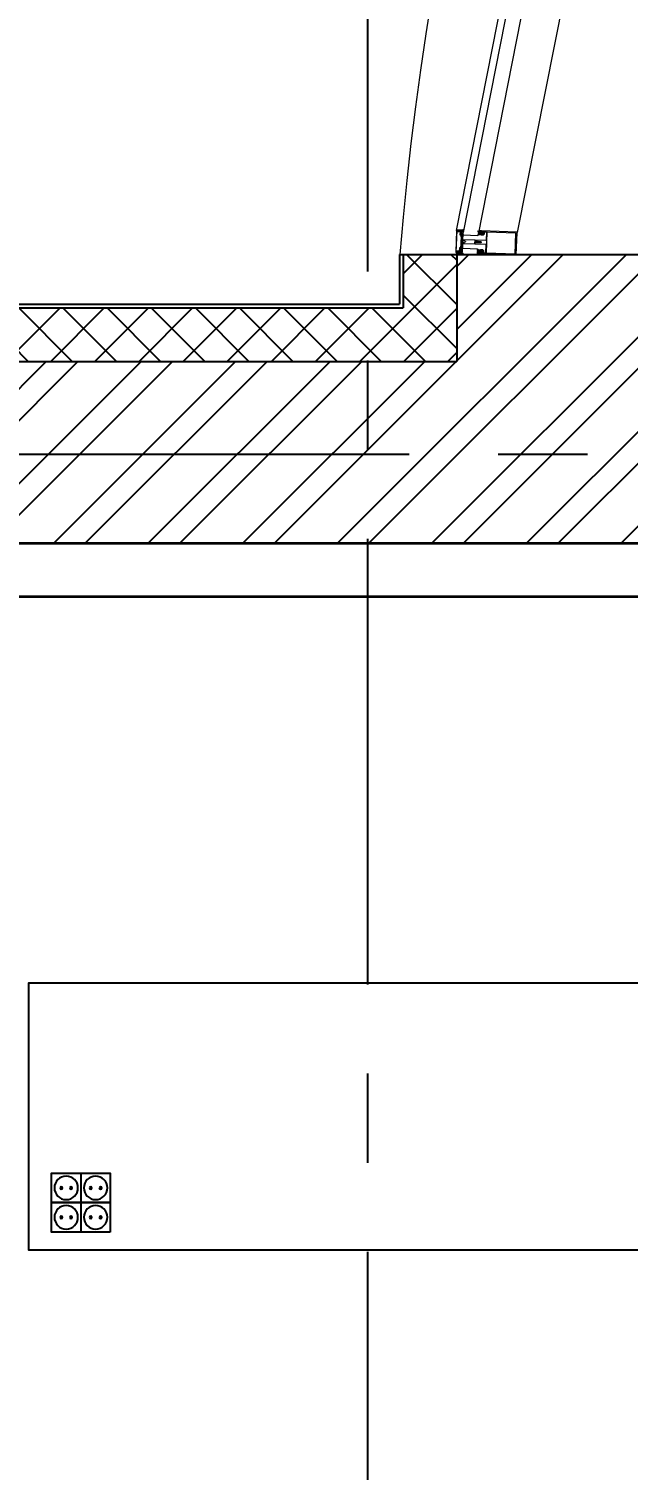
# Model space of a CAD drawing. Header units: millimetres. Extents: x -9318 to 9016603, y 0 to 838141.
# Drawn here: x 59452 to 61133, y 332158 to 336201 of the extents above; entities that cross this region are included whole.
import ezdxf
from ezdxf import colors
from ezdxf.entities.mleader import LeaderData, LeaderLine
from ezdxf.math import Vec2, Vec3

# ---------------------------------------------------------------- set-up
doc = ezdxf.new("R2010")
doc.units = ezdxf.units.MM
doc.set_wipeout_variables(frame=1)
doc.linetypes.add('CENTER', pattern=[2, 1.25, -0.25, 0.25, -0.25])
doc.layers.add('АР_Навесной фасад', color=5, linetype='Continuous', lineweight=5)
doc.layers.add('АР_Перегородки витражные', color=152, linetype='Continuous', lineweight=13)
doc.styles.add('ISOCPEUR', font='isocpeur.ttf', dxfattribs={"width": 0.7})
pattern_1 = [(335.76716334, (-69115.3163, 318510.941), (0.651582564, 1.447617495), []), (65.76716334, (-69115.3163, 318510.941), (-1.447617495, 0.651582564), [])]

# ---------------------------------------------------------------- blocks, each defined once
blk = doc.blocks.new('_DotSmall')
at = {"color": 8, "linetype": 'ByBlock', "const_width": 0.5}
blk.add_lwpolyline([(-0.0625, 0, 1), (0.0625, 0, 1)], format="xyb", close=True, dxfattribs=at)
blk = doc.blocks.new('стойка витр.')
h = blk.add_hatch()
h.set_pattern_fill('ANSI37', color=8, scale=0.5, angle=-69.2328)
h.set_pattern_definition(pattern_1)
edge = h.paths.add_edge_path()
edge.add_line((-22.7, 14.1), (-23, 15))
edge.add_arc((-23.4, 14.9), 0.427, 20.7605, 72.3)
edge.add_arc((-23.2, 15.7), 0.427, 110.764, 252.288, ccw=False)
edge.add_line((-23.3, 16.1), (-22.3, 16.5))
edge.add_arc((-22.2, 16.3), 0.183, 20.749, 110.7854, ccw=False)
edge.add_line((-22.1, 16.4), (-22, 16.3))
edge.add_arc((-21.9, 16.3), 0.183, 200.7666, 335.778)
edge.add_line((-21.7, 16.3), (-21.1, 17.8))
edge.add_arc((-21.7, 18), 0.637, 344.3928, 381.7249)
edge.add_line((-21.1, 18.2), (-22.6, 22.1))
edge.add_arc((-23.2, 21.9), 0.637, 19.8094, 57.1415)
edge.add_line((-22.8, 22.4), (-24.3, 23.1))
edge.add_arc((-24.4, 23), 0.183, 65.7564, 200.7677)
edge.add_line((-24.5, 22.9), (-24.5, 22.8))
edge.add_arc((-24.7, 22.7), 0.183, -69.251, 20.7854, ccw=False)
edge.add_line((-24.6, 22.6), (-25.6, 22.2))
edge.add_arc((-25.8, 22.6), 0.427, 149.2464, 290.7703, ccw=False)
edge.add_arc((-26.5, 23), 0.427, 329.2344, 380.7738)
edge.add_line((-26.1, 23.2), (-26.5, 24.2))
edge.add_arc((-26.7, 24.1), 0.183, 20.749, 110.7854)
edge.add_line((-26.7, 24.3), (-33.5, 21.7))
edge.add_arc((-33.4, 21.4), 0.306, 107.612, 200.6883)
edge.add_line((-33.7, 21.3), (-33.4, 20.7))
edge.add_arc((-33.1, 20.8), 0.304, 200.7453, 225.8124)
edge.add_line((-33.3, 20.5), (-31.8, 18.9))
edge.add_arc((-32, 18.7), 0.305, -108.8628, 45.7814, ccw=False)
edge.add_arc((-28.7, 27.8), 9.95, 231.9543, 250.0412, ccw=False)
edge.add_arc((-35.1, 19.6), 0.4, 42.3093, 119.225)
edge.add_arc((-34.9, 19.6), 0.602, 134.395, 228.6478)
edge.add_arc((-28.5, 27.8), 11, 232.0873, 240.8889)
edge.add_arc((-36.9, 12.9), 6.09, 40.7589, 60.6144, ccw=False)
edge.add_arc((-32.5, 16.6), 0.305, -34.8959, 41.6027, ccw=False)
edge.add_line((-32.3, 16.5), (-32.8, 15.8))
edge.add_arc((-32.5, 15.6), 0.305, 145.1101, 256.4243)
edge.add_line((-32.6, 15.3), (-31.7, 15.1))
edge.add_arc((-31.8, 14.8), 0.305, -34.8899, 76.4243, ccw=False)
edge.add_line((-31.5, 14.6), (-32.1, 13.9))
edge.add_arc((-31.8, 13.7), 0.305, 145.1101, 256.4243)
edge.add_line((-31.9, 13.4), (-31, 13.2))
edge.add_arc((-31.1, 12.9), 0.305, -24.2247, 76.4204, ccw=False)
edge.add_line((-30.8, 12.8), (-31.6, 11.1))
edge.add_arc((-31.3, 11), 0.305, 155.7711, 290.7403)
edge.add_line((-31.2, 10.7), (-22.8, 13.9))
edge.add_arc((-22.9, 14.1), 0.183, 290.749, 380.749)
edge = h.paths.add_edge_path(flags=16)
edge.add_line((-23.1, 21), (-22.2, 18.6))
edge.add_arc((-22.7, 18.4), 0.541, -69.2328, 20.7672, ccw=False)
edge.add_line((-22.5, 17.9), (-23.4, 17.6))
edge.add_arc((-23.6, 18.1), 0.541, 200.7672, 290.7672, ccw=False)
edge.add_line((-24.1, 17.9), (-25, 20.3))
edge.add_arc((-24.5, 20.5), 0.541, 110.7672, 200.7672, ccw=False)
edge.add_line((-24.7, 21), (-23.8, 21.4))
edge.add_arc((-23.6, 20.8), 0.541, 20.7672, 110.7672, ccw=False)
edge = h.paths.add_edge_path(flags=16)
edge.add_line((-26.9, 20.3), (-25.5, 16.7))
edge.add_arc((-26, 16.5), 0.541, -69.2328, 20.7672, ccw=False)
edge.add_line((-25.8, 16), (-28.2, 15.1))
edge.add_arc((-28.4, 15.6), 0.541, 200.7672, 290.7672, ccw=False)
edge.add_line((-28.9, 15.4), (-30.3, 19))
edge.add_arc((-29.8, 19.2), 0.541, 110.7672, 200.7672, ccw=False)
edge.add_line((-30, 19.7), (-27.5, 20.6))
edge.add_arc((-27.4, 20.1), 0.541, 20.7672, 110.7672, ccw=False)
h = blk.add_hatch()
h.set_pattern_fill('ANSI37', color=8, scale=0.5, angle=-69.2328)
h.set_pattern_definition([(335.76716334, (-69115.9168, 318510.7132), (0.651582564, 1.447617495), []), (65.76716334, (-69115.9168, 318510.7132), (-1.447617495, 0.651582564), [])])
edge = h.paths.add_edge_path()
edge.add_arc((-61.4, -46.2), 0.549, 155.7657, 200.7672)
edge.add_line((-61.9, -46), (-61.2, -44.4))
edge.add_arc((-61, -44.5), 0.183, 20.7672, 155.7657)
edge.add_line((-60.9, -44.4), (-60.8, -44.6))
edge.add_arc((-60.6, -44.6), 0.183, 200.7672, 290.7672)
edge.add_line((-60.6, -44.7), (-59.4, -44.3))
edge.add_arc((-59.6, -43.9), 0.427, -69.2328, 72.2936)
edge.add_arc((-59.3, -43.1), 0.427, 200.7672, 252.2936)
edge.add_line((-59.7, -43.2), (-63, -34.5))
edge.add_arc((-62.7, -34.4), 0.305, 110.7672, 200.7672)
edge.add_line((-62.8, -34.1), (-60.6, -33.3))
edge.add_arc((-60.4, -33.6), 0.304, 76.4029, 110.7672)
edge.add_line((-60.4, -33.3), (-60.1, -33.6))
edge.add_arc((-108.2, -55.9), 53, 16.7114, 24.8229)
edge.add_line((-57.4, -40.6), (-57.9, -41.3))
edge.add_arc((-57.7, -41.5), 0.305, 145.1109, 256.4234)
edge.add_line((-57.7, -41.8), (-56.9, -42))
edge.add_arc((-57, -42.3), 0.305, -34.8891, 76.4234)
edge.add_line((-56.7, -42.5), (-57.2, -43.3))
edge.add_arc((-56.9, -43.5), 0.305, 145.1109, 256.4234)
edge.add_line((-57, -43.8), (-56.1, -44))
edge.add_arc((-56.2, -44.3), 0.305, -34.8891, 76.4234)
edge.add_line((-56, -44.4), (-56.5, -45.1))
edge.add_arc((-56.2, -45.3), 0.305, 145.1109, 256.4234)
edge.add_line((-56.3, -45.6), (-55.4, -45.8))
edge.add_arc((-55.5, -46.1), 0.305, -34.8891, 76.4234)
edge.add_line((-55.3, -46.3), (-55.8, -47))
edge.add_arc((-55.5, -47.2), 0.305, 145.1109, 256.4234)
edge.add_line((-55.6, -47.5), (-54.7, -47.8))
edge.add_arc((-54.8, -48.1), 0.305, -34.8891, 76.4234)
edge.add_line((-54.5, -48.3), (-55, -49))
edge.add_arc((-54.8, -49.1), 0.305, 145.1109, 256.4234)
edge.add_line((-54.8, -49.4), (-54, -49.6))
edge.add_arc((-54.1, -49.9), 0.305, -34.8891, 76.4234)
edge.add_line((-53.8, -50.1), (-54.3, -50.8))
edge.add_arc((-54.1, -51), 0.305, 145.1109, 256.4234)
edge.add_line((-54.1, -51.3), (-53.3, -51.5))
edge.add_arc((-53.4, -51.8), 0.305, -43.6751, 76.4279)
edge.add_line((-53.1, -52), (-53.8, -52.6))
edge.add_arc((-53.6, -52.8), 0.305, 136.3286, 262.7471)
edge.add_arc((-54.6, -61.1), 7.99, 59.586, 82.7471)
edge.add_arc((-50.7, -54.4), 0.305, 253.291, 419.586)
edge.add_arc((-52.6, -60.5), 6.03, 73.291, 110.7672)
edge.add_line((-54.7, -54.9), (-54.8, -54.9))
edge.add_arc((-55, -54.5), 0.427, 200.7672, 290.7672)
edge.add_line((-55.4, -54.7), (-56.7, -51.1))
edge.add_arc((-56.3, -51), 0.427, 149.2366, 200.7672)
edge.add_arc((-57, -50.5), 0.427, -30.7634, 40.0143)
edge.add_arc((-57, -50.5), 0.427, 40.0005, 110.7672)
edge.add_line((-57.2, -50.1), (-58.3, -50.6))
edge.add_arc((-58.3, -50.7), 0.183, 110.7672, 200.7672)
edge.add_line((-58.4, -50.8), (-58.4, -51))
edge.add_arc((-58.5, -51.1), 0.183, 245.7686, 380.7672)
edge.add_line((-58.6, -51.3), (-60.2, -50.6))
edge.add_arc((-60, -50.1), 0.549, 200.7672, 245.7686)
edge.add_line((-60.5, -50.3), (-61.9, -46.4))
edge = h.paths.add_edge_path(flags=16)
edge.add_arc((-59.4, -49), 0.541, 200.7672, 290.7672)
edge.add_line((-60.8, -46.8), (-59.9, -49.2))
edge.add_arc((-60.3, -46.6), 0.541, 110.7672, 200.7672)
edge.add_line((-59.3, -45.7), (-60.5, -46.1))
edge.add_arc((-59.1, -46.2), 0.541, 20.7672, 110.7672)
edge.add_line((-57.7, -48.4), (-58.6, -46))
edge.add_arc((-58.2, -48.6), 0.541, -69.2328, 20.7672)
edge.add_line((-59.2, -49.5), (-58, -49.1))
h = blk.add_hatch()
h.set_pattern_fill('ANSI37', color=8, scale=0.5, angle=-69.2328)
h.set_pattern_definition(pattern_1)
edge = h.paths.add_edge_path()
edge.add_line((-7.6, -25.6), (-7.3, -26.5))
edge.add_arc((-7.7, -26.7), 0.427, -30.7656, 20.7738, ccw=False)
edge.add_arc((-6.9, -27.1), 0.427, 149.2464, 290.7703)
edge.add_line((-6.8, -27.5), (-5.8, -27.1))
edge.add_arc((-5.8, -27), 0.183, 290.749, 380.7854)
edge.add_line((-5.7, -26.9), (-5.7, -26.8))
edge.add_arc((-5.5, -26.7), 0.183, 65.7564, 200.7677, ccw=False)
edge.add_line((-5.5, -26.5), (-4, -27.3))
edge.add_arc((-4.3, -27.8), 0.637, 19.8094, 57.1415, ccw=False)
edge.add_line((-3.7, -27.6), (-2.3, -31.5))
edge.add_arc((-2.9, -31.7), 0.637, -15.6072, 21.7249, ccw=False)
edge.add_line((-2.2, -31.9), (-2.8, -33.4))
edge.add_arc((-3, -33.4), 0.183, 200.7666, 335.778, ccw=False)
edge.add_line((-3.2, -33.4), (-3.2, -33.3))
edge.add_arc((-3.4, -33.4), 0.183, 20.749, 110.7854)
edge.add_line((-3.5, -33.2), (-4.5, -33.6))
edge.add_arc((-4.3, -34), 0.427, 110.764, 252.288)
edge.add_arc((-4.6, -34.8), 0.427, 20.7605, 72.3, ccw=False)
edge.add_line((-4.2, -34.6), (-3.8, -35.7))
edge.add_arc((-4, -35.7), 0.183, -69.251, 20.7854, ccw=False)
edge.add_line((-3.9, -35.9), (-10.6, -38.5))
edge.add_arc((-10.8, -38.2), 0.306, 200.846, 293.9223, ccw=False)
edge.add_line((-11, -38.3), (-11.3, -37.6))
edge.add_arc((-11, -37.5), 0.304, 175.722, 200.789, ccw=False)
edge.add_line((-11.3, -37.5), (-11.3, -35.2))
edge.add_arc((-11.6, -35.2), 0.305, 355.7529, 510.3972)
edge.add_arc((-3.1, -39.8), 9.95, 151.4932, 169.58)
edge.add_arc((-13.3, -38), 0.4, 282.3093, 359.225, ccw=False)
edge.add_arc((-13.2, -37.8), 0.602, 172.8865, 267.1393, ccw=False)
edge.add_arc((-2.9, -39.7), 11, 160.6454, 169.447, ccw=False)
edge.add_arc((-19.1, -34.1), 6.09, 340.92, 360.7754)
edge.add_arc((-13.3, -34), 0.305, 359.9316, 436.4302)
edge.add_line((-13.2, -33.7), (-14.1, -33.5))
edge.add_arc((-14, -33.2), 0.305, 145.1101, 256.4243, ccw=False)
edge.add_line((-14.3, -33), (-13.7, -32.3))
edge.add_arc((-14, -32.2), 0.305, 325.1101, 436.4243)
edge.add_line((-13.9, -31.9), (-14.8, -31.7))
edge.add_arc((-14.7, -31.4), 0.305, 145.1101, 256.4243, ccw=False)
edge.add_line((-15, -31.2), (-14.4, -30.5))
edge.add_arc((-14.7, -30.3), 0.305, 325.1139, 425.759)
edge.add_line((-14.6, -30), (-16.3, -29.3))
edge.add_arc((-16.2, -29), 0.305, 110.794, 245.7633, ccw=False)
edge.add_line((-16.3, -28.7), (-7.9, -25.5))
edge.add_arc((-7.8, -25.7), 0.183, 20.7854, 110.7854, ccw=False)
edge = h.paths.add_edge_path(flags=16)
edge.add_line((-3.3, -31.1), (-4.3, -28.7))
edge.add_arc((-4.8, -28.9), 0.541, 20.7672, 110.7672)
edge.add_line((-5, -28.3), (-5.9, -28.7))
edge.add_arc((-5.7, -29.2), 0.541, 110.7672, 200.7672)
edge.add_line((-6.2, -29.4), (-5.3, -31.8))
edge.add_arc((-4.8, -31.6), 0.541, 200.7672, 290.7672)
edge.add_line((-4.6, -32.1), (-3.7, -31.8))
edge.add_arc((-3.9, -31.3), 0.541, 290.7672, 380.7672)
edge = h.paths.add_edge_path(flags=16)
edge.add_line((-6.7, -33), (-8, -29.4))
edge.add_arc((-8.5, -29.6), 0.541, 20.7672, 110.7672)
edge.add_line((-8.7, -29.1), (-11.1, -30))
edge.add_arc((-10.9, -30.5), 0.541, 110.7672, 200.7672)
edge.add_line((-11.4, -30.7), (-10.1, -34.3))
edge.add_arc((-9.6, -34.1), 0.541, 200.7672, 290.7672)
edge.add_line((-9.4, -34.6), (-7, -33.7))
edge.add_arc((-7.2, -33.2), 0.541, 290.7672, 380.7672)
at = {"color": 8, "lineweight": 0, "ltscale": 100, "transparency": 33554687}
for points in [[(65.9, 59.3), (-26.6, 24.2), (-25.9, 22.2), (-25.3, 22), (-24.8, 22.1), (-25.2, 23.2), (-20.5, 24.9), (-19.2, 21.4), (-18.8, 21.3), (-19, 20.8), (-17.7, 17.4), (-22.4, 15.6), (-22.7, 16.5), (-23.2, 16.4), (-23.4, 15.7), (-22.8, 13.9), (-17.2, 16), (-16.2, 17), (-15.5, 19.8), (-15.4, 20.1), (-17, 24.3), (-17.4, 24.6), (-17.5, 25.4), (-13.7, 26.9), (-12.5, 26.3), (-4.3, 4.8), (-4.9, 3.6), (-32.7, -7), (-32.8, -7.4), (-32.4, -8.4), (-31.1, -9.1), (-30.3, -8.8), (-29.8, -9.1), (-28.6, -8.7), (-28.6, -8.2), (-28.2, -8.5), (-27, -8.1), (-26.9, -7.5), (-26.5, -7.9), (-25.3, -7.5), (-25.3, -6.9), (-24.8, -7.2), (-23.6, -6.8), (-23.6, -6.3), (-23.1, -6.6), (-21.9, -6.2), (-21.9, -5.6), (-21.5, -6), (-20.3, -5.6), (-20.2, -5), (-19.8, -5.3), (-18.6, -4.9), (-18.4, -4.3), (-18, -4.7), (-17.4, -4.4), (-15.1, -4.8), (-14.5, -6.4), (-15.8, -7.9), (-15.9, -8.7), (-16.3, -8.3), (-17.4, -8.8), (-17.6, -9.3), (-18, -9), (-19.1, -9.4), (-19.3, -10), (-19.7, -9.6), (-20.8, -10.1), (-20.9, -10.6), (-21.4, -10.3), (-22.5, -10.7), (-22.6, -11.2), (-23, -10.9), (-24.3, -11.3), (-24.3, -11.9), (-24.7, -11.5), (-25.8, -12), (-26, -12.5), (-26.4, -12.2), (-27.6, -12.6), (-27.6, -13.1), (-28.1, -12.8), (-29.3, -13.3), (-29.3, -13.8), (-29.9, -15.1), (-29.5, -16.2), (-29.1, -16.3), (-1.3, -5.8), (-0.1, -6.4), (8.1, -27.9), (7.6, -29.2), (3.8, -30.6), (3.2, -29.8), (3.4, -29.5), (1.7, -25.2), (1.6, -25.1), (-0.9, -23.4), (-2.3, -23.3), (-7.8, -25.4), (-7.2, -27.2), (-6.5, -27.6), (-6, -27.4), (-6.4, -26.4), (-1.7, -24.6), (-0.4, -28.2), (0, -28.3), (-0.2, -28.7), (1.1, -32.2), (-3.6, -33.9), (-3.9, -33), (-4.4, -33.2), (-4.6, -33.8), (-4, -35.7), (88.6, -0.5), (89.2, 0.7), (67.2, 58.7)], [(63.8, 56.3), (85.1, 0.2), (10.6, -28), (-10.6, 28)], [(-68.6, -58.5), (-90.2, -1.6), (-90, -1.3), (-89, -0.9), (-88.6, -1), (-87.7, -3.3), (-87.4, -3.4), (-86.7, -3.2), (-86.4, -2.8), (-87.3, -0.5), (-87.2, -0.2), (-82, 1.7), (-80.5, 1.3), (-79.7, 1.5), (-77.3, 4.2), (-77.8, 4.8), (-90.5, 0), (-91.4, -2), (-69.8, -59.1), (-67.8, -59.9), (-55.1, -55.1), (-55.2, -54.3), (-58.7, -53.8), (-59.5, -54.2), (-60.2, -55.7), (-65.4, -57.6), (-65.7, -57.4), (-66.6, -55.1), (-67, -55), (-67.7, -55.3), (-67.9, -55.6), (-67, -57.9), (-67.2, -58.3), (-68.2, -58.7)]]:
    blk.add_lwpolyline(points, close=True, dxfattribs=at)
for points in [[(-73.6, -6.3), (-74.2, -6), (-74.8, -6.2), (-74.4, -7.2), (-76.6, -8, -0.414362), (-77, -7.8), (-79.3, -1.5, -0.414326), (-78.7, -0.2), (-77.3, 0.4), (-76.9, -0.7), (-76.3, -0.4), (-76.1, 0.3), (-77.3, 3.5, 0.551224), (-77.8, 3.6), (-79.9, 1.3, -0.267349), (-80.9, 1.1), (-82.1, 1.4, 0.249629), (-82.6, 1.3), (-86.2, -1.9, 0.827043), (-85.6, -2.8), (-82.1, -1.5, -0.414326), (-80.8, -2.1), (-78.1, -9.1, 0.414326), (-76.8, -9.7), (-75.7, -9.2, -0.082799), (-71.8, -16.3), (-68.3, -25.6), (-67.9, -25.7), (-68.1, -26.1), (-64.6, -35.3, -0.082799), (-62.8, -43.1), (-63.9, -43.6, 0.414326), (-64.5, -44.9), (-61.9, -51.9, -0.414326), (-62.5, -53.2), (-66, -54.5, 0.827043), (-65.8, -55.6), (-61, -55.6, 0.249629), (-60.6, -55.4), (-59.9, -54.3, -0.267349), (-59, -53.9), (-55.9, -54.2, 0.551224), (-55.6, -53.7), (-56.8, -50.5), (-57.5, -50.1), (-58, -50.4), (-57.6, -51.4), (-59.1, -52, -0.414326), (-60.5, -51.4), (-62.8, -45.1, -0.414362), (-62.7, -44.7), (-60.5, -43.9), (-60.1, -44.8), (-59.6, -44.6), (-59.3, -43.9)], [(-74.1, 3.3, 0.57795), (-74.3, 3.8), (-75.2, 3.8, -0.615334), (-75.4, 4.3, 0.101403), (-73.8, 7.1, 0.887085), (-74.4, 7.4, -0.164997), (-77.4, 4.9), (-77.5, 4.9, 0.414304), (-77.7, 4.3), (-76.4, 0.8, 0.228696), (-76.1, 0.5, -0.319049), (-75.8, 0.1, -0.319002), (-76.1, -0.3), (-77.2, -0.7, -0.4144), (-77.5, -0.6), (-77.6, -0.4, 0.668339), (-77.9, -0.4), (-78.6, -1.9, 0.198883), (-78.6, -2.4), (-77.2, -6.2, 0.198883), (-76.9, -6.5), (-75.3, -7.3, 0.668339), (-75.1, -7), (-75.1, -6.8, -0.4144), (-75, -6.6), (-73.9, -6.1, -0.710202), (-73.4, -6.7, 0.228696), (-73.4, -7.1), (-70.1, -15.8, 0.414362), (-69.7, -16), (-67.4, -15.1, 0.151171), (-67.3, -15), (-67.3, -14.6, 0.035408), (-69.9, -7.6), (-70.8, -7.4, -0.527868), (-71, -6.9), (-70.5, -6.2, 0.527868), (-70.6, -5.7), (-71.5, -5.4, -0.527868), (-71.7, -4.9), (-71.2, -4.2, 0.527868), (-71.4, -3.7), (-72.3, -3.5, -0.527868), (-72.4, -3.1), (-71.9, -2.4, 0.527868), (-72.1, -1.9), (-73, -1.7, -0.527868), (-73.1, -1.2), (-72.7, -0.4, 0.527868), (-72.8, 0.1), (-73.7, 0.3, -0.527868), (-73.9, 0.8), (-73.4, 1.5, 0.527868), (-73.5, 1.9), (-74.4, 2.1, -0.527868), (-74.6, 2.6)], [(-22.7, 14.1), (-23, 15, 0.228752), (-23.3, 15.3, -0.710164), (-23.3, 16.1), (-22.3, 16.5, -0.4144), (-22.1, 16.4), (-22, 16.3, 0.66825), (-21.7, 16.3), (-21.1, 17.8, 0.164348), (-21.1, 18.2), (-22.6, 22.1, 0.164348), (-22.8, 22.4), (-24.3, 23.1, 0.66825), (-24.5, 22.9), (-24.5, 22.8, -0.4144), (-24.6, 22.6), (-25.6, 22.2, -0.710164), (-26.1, 22.8, 0.228752), (-26.1, 23.2), (-26.5, 24.2, 0.4144), (-26.7, 24.3), (-33.5, 21.7, 0.430028), (-33.7, 21.3), (-33.4, 20.7, 0.109814), (-33.3, 20.5), (-31.8, 18.9, -0.800036), (-32.1, 18.4, -0.079083), (-34.8, 19.9, 0.348803), (-35.3, 20, 0.436125), (-35.3, 19.1, 0.038423), (-33.9, 18.2, -0.086853), (-32.3, 16.9, -0.346763), (-32.3, 16.5), (-32.8, 15.8, 0.527877), (-32.6, 15.3), (-31.7, 15.1, -0.527877), (-31.5, 14.6), (-32.1, 13.9, 0.527877), (-31.9, 13.4), (-31, 13.2, -0.469739), (-30.8, 12.8), (-31.6, 11.1, 0.667984), (-31.2, 10.7), (-22.8, 13.9, 0.414214)], [(-32.4, -8.4), (-32.8, -7.4, 0.523933), (-33.2, -7.2), (-64.2, -18.9, 0.414326), (-64.5, -19.6), (-64.1, -20.9, 0.410627), (-63.4, -21.2), (-62.7, -21, 0.492552), (-62.6, -20.7), (-62.8, -20.2, -0.441111), (-62.6, -19.9), (-60.8, -19.3, -0.208057), (-59.9, -19.4, -0.000016), (-56.9, -20.8, -0.439819), (-56.4, -22.2, -0.000016), (-57.7, -25.2, -0.208057), (-58.3, -25.9), (-60.1, -26.6, -0.441111), (-60.4, -26.5), (-60.6, -26, 0.492552), (-60.9, -25.9), (-61.5, -26.1, 0.410627), (-61.8, -26.8), (-61.3, -28.1, 0.414326), (-60.6, -28.4), (-29.6, -16.6, 0.523933), (-29.5, -16.2), (-29.8, -15.2)], [(-53.3, -51.5, -0.57795), (-53.1, -52), (-53.8, -52.6, 0.615334), (-53.6, -53.1, -0.101403), (-50.6, -54.2, -0.887085), (-50.8, -54.7, 0.164997), (-54.7, -54.9), (-54.8, -54.9, -0.414304), (-55.4, -54.7), (-56.7, -51.1, -0.228696), (-56.7, -50.8, 0.319049), (-56.7, -50.3, 0.319002), (-57.2, -50.1), (-58.3, -50.6, 0.4144), (-58.4, -50.8), (-58.4, -51, -0.668339), (-58.6, -51.3), (-60.2, -50.6, -0.198883), (-60.5, -50.3), (-61.9, -46.4, -0.198883), (-61.9, -46), (-61.2, -44.4, -0.668339), (-60.9, -44.4), (-60.8, -44.6, 0.4144), (-60.6, -44.7), (-59.4, -44.3, 0.710202), (-59.4, -43.5, -0.228696), (-59.7, -43.2), (-63, -34.5, -0.414362), (-62.8, -34.1), (-60.6, -33.3, -0.151171), (-60.4, -33.3), (-60.1, -33.6, -0.035408), (-57.4, -40.6), (-57.9, -41.3, 0.527868), (-57.7, -41.8), (-56.9, -42, -0.527868), (-56.7, -42.5), (-57.2, -43.3, 0.527868), (-57, -43.8), (-56.1, -44, -0.527868), (-56, -44.4), (-56.5, -45.1, 0.527868), (-56.3, -45.6), (-55.4, -45.8, -0.527868), (-55.3, -46.3), (-55.8, -47, 0.527868), (-55.6, -47.5), (-54.7, -47.8, -0.527868), (-54.5, -48.3), (-55, -49, 0.527868), (-54.8, -49.4), (-54, -49.6, -0.527868), (-53.8, -50.1), (-54.3, -50.8, 0.527868), (-54.1, -51.3)], [(-7.6, -25.6), (-7.3, -26.5, -0.228752), (-7.3, -26.9, 0.710164), (-6.8, -27.5), (-5.8, -27.1, 0.4144), (-5.7, -26.9), (-5.7, -26.8, -0.66825), (-5.5, -26.5), (-4, -27.3, -0.164348), (-3.7, -27.6), (-2.3, -31.5, -0.164348), (-2.2, -31.9), (-2.8, -33.4, -0.66825), (-3.2, -33.4), (-3.2, -33.3, 0.4144), (-3.5, -33.2), (-4.5, -33.6, 0.710164), (-4.5, -34.4, -0.228752), (-4.2, -34.6), (-3.8, -35.7, -0.4144), (-3.9, -35.9), (-10.6, -38.5, -0.430028), (-11, -38.3), (-11.3, -37.6, -0.109814), (-11.3, -37.5), (-11.3, -35.2, 0.800036), (-11.8, -35.1, 0.079083), (-12.9, -38, -0.348803), (-13.2, -38.4, -0.436125), (-13.8, -37.7, -0.038423), (-13.3, -36.1, 0.086853), (-13, -34, 0.346763), (-13.2, -33.7), (-14.1, -33.5, -0.527877), (-14.3, -33), (-13.7, -32.3, 0.527877), (-13.9, -31.9), (-14.8, -31.7, -0.527877), (-15, -31.2), (-14.4, -30.5, 0.469739), (-14.6, -30), (-16.3, -29.3, -0.667984), (-16.3, -28.7), (-7.9, -25.5, -0.414214)]]:
    blk.add_lwpolyline(points, format="xyb", close=True, dxfattribs=at)
for points in [[(-72, 0.1), (-72.9, -0.3)], [(-69.8, -5.6), (-69.2, -5.9), (-30.9, 8.6), (-30.6, 9.2), (-31.2, 10.7)], [(-26.7, 24.3), (-26.7, 24.3)], [(-22.8, 13.9), (-22.8, 13.9)], [(-56.1, -42), (-55.8, -41.4), (-17.5, -26.8), (-16.8, -27.1), (-16.3, -28.6)]]:
    blk.add_lwpolyline(points, dxfattribs=at)
at = {"color": 8}
blk.add_lwpolyline([(-72.9, -0.3), (-54.8, -48), (-53.9, -47.7), (-72, 0.1)], close=True, dxfattribs=at)
for points in [[(-26.9, 20.3), (-25.5, 16.7, -0.414214), (-25.8, 16), (-28.2, 15.1, -0.414214), (-28.9, 15.4), (-30.3, 19, -0.414214), (-30, 19.7), (-27.5, 20.6, -0.414214)], [(-23.1, 21), (-22.2, 18.6, -0.414214), (-22.5, 17.9), (-23.4, 17.6, -0.414214), (-24.1, 17.9), (-25, 20.3, -0.414214), (-24.7, 21), (-23.8, 21.4, -0.414214)], [(-75.3, -1.9), (-74.4, -4.3, -0.414214), (-74.7, -5), (-75.9, -5.4, -0.414214), (-76.6, -5.1), (-77.5, -2.7, -0.414214), (-77.2, -2), (-76, -1.6, -0.414214)], [(-6.7, -33), (-8, -29.4, 0.414214), (-8.7, -29.1), (-11.1, -30, 0.414214), (-11.4, -30.7), (-10.1, -34.3, 0.414214), (-9.4, -34.6), (-7, -33.7, 0.414214)], [(-3.3, -31.1), (-4.3, -28.7, 0.414214), (-5, -28.3), (-5.9, -28.7, 0.414214), (-6.2, -29.4), (-5.3, -31.8, 0.414214), (-4.6, -32.1), (-3.7, -31.8, 0.414214)], [(-57.7, -48.4), (-58.6, -46, 0.414214), (-59.3, -45.7), (-60.5, -46.1, 0.414214), (-60.8, -46.8), (-59.9, -49.2, 0.414214), (-59.2, -49.5), (-58, -49.1, 0.414214)]]:
    blk.add_lwpolyline(points, format="xyb", close=True, dxfattribs=at)
at = {"color": 8, "lineweight": 0, "ltscale": 100, "transparency": 33554687}
blk.add_arc((-33.4, 21.4), 0.305, 110.7562, 200.7779, dxfattribs=at)
blk = doc.blocks.new('A$Ca602dfc3')
at = {"layer": 'АР_Навесной фасад', "color": 8, "ltscale": 100}
for p, q in [((-635, -5471.5), (-275.8, -3561.5)), ((-256.3, -3561.5), (-616.3, -5477)), ((-214.9, -3567.9), (-574.8, -5482.5)), ((-111.5, -3604.6), (-465.2, -5476.1))]:
    blk.add_line(p, q, dxfattribs=at)
at = {"layer": 'АР_Перегородки витражные', "color": 8, "rotation": 337.496536021997}
blk.add_blockref('стойка витр.', (-549.8, -5504.7), dxfattribs=at)
blk = doc.blocks.new('стол 2400х750 4ЭР')
at = {"color": 8}
blk.add_lwpolyline([(-102158.7, -151617.2), (-102158.7, -149217.2), (-102908.7, -149217.2), (-102908.7, -151617.2)], close=True, dxfattribs=at)
blk.add_wipeout([(-102374.6, -149363.2), (-102374.6, -149445.7), (-102292.1, -149445.7), (-102292.1, -149363.2)], dxfattribs=at)
h = blk.add_hatch(color=8)
h.dxf.hatch_style = 1
h.paths.add_polyline_path([(-102333.4, -149394, -1), (-102333.4, -149387.4, -1)])
h.paths.add_polyline_path([(-102333.4, -149421.5, -1), (-102333.4, -149414.9, -1)])
blk.add_lwpolyline([(-102292.1, -149445.7), (-102292.1, -149363.2), (-102374.6, -149363.2), (-102374.6, -149445.7), (-102292.1, -149445.7)], dxfattribs=at)
for centre, radius in [((-102333.4, -149404.5), 33), ((-102333.4, -149390.7), 3.3), ((-102333.4, -149418.2), 3.3)]:
    blk.add_circle(centre, radius, dxfattribs=at)
blk.add_wipeout([(-102374.6, -149280.7), (-102374.6, -149363.2), (-102292.1, -149363.2), (-102292.1, -149280.7)], dxfattribs=at)
h = blk.add_hatch(color=8)
h.dxf.hatch_style = 1
h.paths.add_polyline_path([(-102333.4, -149311.5, -1), (-102333.4, -149304.9, -1)])
h.paths.add_polyline_path([(-102333.4, -149339, -1), (-102333.4, -149332.4, -1)])
blk.add_lwpolyline([(-102292.1, -149363.2), (-102292.1, -149280.7), (-102374.6, -149280.7), (-102374.6, -149363.2), (-102292.1, -149363.2)], dxfattribs=at)
for centre, radius in [((-102333.4, -149322), 33), ((-102333.4, -149308.2), 3.3), ((-102333.4, -149335.7), 3.3)]:
    blk.add_circle(centre, radius, dxfattribs=at)
blk.add_wipeout([(-102292.1, -149363.2), (-102292.1, -149445.7), (-102209.6, -149445.7), (-102209.6, -149363.2)], dxfattribs=at)
h = blk.add_hatch(color=8)
h.dxf.hatch_style = 1
h.paths.add_polyline_path([(-102250.9, -149394, -1), (-102250.9, -149387.4, -1)])
h.paths.add_polyline_path([(-102250.9, -149421.5, -1), (-102250.9, -149414.9, -1)])
blk.add_lwpolyline([(-102209.6, -149445.7), (-102209.6, -149363.2), (-102292.1, -149363.2), (-102292.1, -149445.7), (-102209.6, -149445.7)], dxfattribs=at)
for centre, radius in [((-102250.9, -149404.5), 33), ((-102250.9, -149390.7), 3.3), ((-102250.9, -149418.2), 3.3)]:
    blk.add_circle(centre, radius, dxfattribs=at)
blk.add_wipeout([(-102292.1, -149280.7), (-102292.1, -149363.2), (-102209.6, -149363.2), (-102209.6, -149280.7)], dxfattribs=at)
h = blk.add_hatch(color=8)
h.dxf.hatch_style = 1
h.paths.add_polyline_path([(-102250.9, -149311.5, -1), (-102250.9, -149304.9, -1)])
h.paths.add_polyline_path([(-102250.9, -149339, -1), (-102250.9, -149332.4, -1)])
blk.add_lwpolyline([(-102209.6, -149363.2), (-102209.6, -149280.7), (-102292.1, -149280.7), (-102292.1, -149363.2), (-102209.6, -149363.2)], dxfattribs=at)
for centre, radius in [((-102250.9, -149322), 33), ((-102250.9, -149308.2), 3.3), ((-102250.9, -149335.7), 3.3)]:
    blk.add_circle(centre, radius, dxfattribs=at)

msp = doc.modelspace()

# ---------------------------------------------------------------- hatches: boundary and pattern name
at = {"ltscale": 100}
h = msp.add_hatch(dxfattribs=at)
h.set_pattern_fill('ANSI37', color=256, scale=700)
h.set_pattern_definition([(45, (-918897.61, 370070.1), (-61.871843, 61.871843), []), (135, (-918897.61, 370070.1), (-61.871843, -61.871843), [])])
h.paths.add_polyline_path([(57142.2, 335267.96), (57142.36, 333717.96), (56992.36, 333717.96), (56992.2, 335417.96), (60501.81, 335417.96), (60501.81, 335567.96), (60651.81, 335567.96), (60651.81, 335267.96)])
h = msp.add_hatch(dxfattribs=at)
h.set_pattern_fill('ANSI32', color=256, scale=500)
h.set_pattern_definition([(45, (-887844.57, 381230.07), (-132.58252, 132.58252), []), (45, (-887756.18, 381230.07), (-132.58252, 132.58252), [])])
h.paths.add_polyline_path([(61302.03, 335268.1), (61218.73, 335267.99), (61218.73, 335567.96), (60651.81, 335567.96), (60651.81, 335268.03), (57142.03, 335268.1), (57142.03, 333782.96), (57652.03, 333782.96), (57652.03, 334757.96), (61302.03, 334757.82)])

# ---------------------------------------------------------------- linework, layer by layer
at = {"linetype": 'CENTER', "ltscale": 1000}
for p, q in [((60402.03, 350770.43), (60402.03, 295038.08)), ((51268.34, 335007.96), (134446.74, 335007.96))]:
    msp.add_line(p, q, dxfattribs=at)
at = {"ltscale": 100}
for p, q in [((60651.81, 335567.96), (61218.73, 335567.96)), ((56982.03, 335427.96), (60491.81, 335427.96)), ((56992.03, 335417.96), (60501.81, 335417.96)), ((57142.03, 335267.96), (60651.81, 335267.96)), ((57652.03, 334757.96), (61302.03, 334757.96))]:
    msp.add_line(p, q, dxfattribs=at)
for points in [[(60491.81, 335567.96), (60491.81, 335427.96)], [(60491.81, 335567.96), (60651.81, 335567.96)], [(60501.81, 335567.96), (60501.81, 335417.96)], [(60651.81, 335567.96), (60651.81, 335267.96)]]:
    msp.add_lwpolyline(points, dxfattribs=at)
at = {"lineweight": 35}
msp.add_lwpolyline([(59202.03, 334757.96), (61202.03, 334757.96), (61202.03, 334607.96), (59202.03, 334607.96)], close=True, dxfattribs=at)
at = {"lineweight": 18, "ltscale": 100}
msp.add_arc((69608.88, 334802.05), 9148.86, 94.872341, 175.197822, dxfattribs=at)

# ---------------------------------------------------------------- block references
at = {"ltscale": 100, "rotation": 359.5025506726814}
msp.add_blockref('A$Ca602dfc3', (61333.87, 341101.11), dxfattribs=at)

# ---------------------------------------------------------------- leaders
ml = msp.add_multileader_mtext('Standard')
ml.set_content('+13,200', color=8, style='ISOCPEUR')
ml.set_leader_properties(color=8, linetype='Continuous', lineweight=-1)
ml.set_arrow_properties(name='DOTSMALL')
ml.build(insert=Vec2(0, 0))
ml.multileader.update_dxf_attribs({"has_text_frame": 1, "text_left_attachment_type": 4, "text_right_attachment_type": 4, "dogleg_length": 100, "arrow_head_size": 180})
ctx = ml.context
ctx.base_point, ctx.char_height, ctx.arrow_head_size, ctx.landing_gap_size, ctx.plane_origin = Vec3(93068.63, 826103.47), 250, 180, 50, Vec3(90907.41, 825512.23)
ctx.left_attachment, ctx.right_attachment = 4, 4
notes = []
notes.append((ctx, [(0, (0, 0, 0), (0, 0), (1, 0), 1, [])]))
ctx.mtext.insert, ctx.mtext.width, ctx.mtext.line_spacing_style, ctx.mtext.flow_direction = Vec3(93118.63, 826436.81), 852.697, 2, 5
ml = msp.add_multileader_mtext('Standard')
ml.set_content('+11,550', color=8, style='ISOCPEUR')
ml.set_leader_properties(color=8, linetype='Continuous', lineweight=-1)
ml.set_arrow_properties(name='DOTSMALL')
ml.build(insert=Vec2(0, 0))
ml.multileader.update_dxf_attribs({"has_text_frame": 1, "text_left_attachment_type": 4, "text_right_attachment_type": 4, "dogleg_length": 100, "arrow_head_size": 180})
ctx = ml.context
ctx.base_point, ctx.char_height, ctx.arrow_head_size, ctx.landing_gap_size, ctx.plane_origin = Vec3(88068.63, 825358.47), 250, 180, 50, Vec3(85907.41, 824767.23)
ctx.left_attachment, ctx.right_attachment = 4, 4
notes.append((ctx, [(0, (0, 0, 0), (0, 0), (1, 0), 1, [])]))
ctx.mtext.insert, ctx.mtext.width, ctx.mtext.line_spacing_style, ctx.mtext.flow_direction = Vec3(88118.63, 825691.81), 852.697, 2, 5
ml = msp.add_multileader_mtext('Standard')
ml.set_content('+13,700', color=8, style='ISOCPEUR')
ml.set_leader_properties(color=8, linetype='Continuous', lineweight=-1)
ml.set_arrow_properties(name='DOTSMALL')
ml.build(insert=Vec2(0, 0))
ml.multileader.update_dxf_attribs({"has_text_frame": 1, "text_left_attachment_type": 4, "text_right_attachment_type": 4, "dogleg_length": 100, "arrow_head_size": 180})
ctx = ml.context
ctx.base_point, ctx.char_height, ctx.arrow_head_size, ctx.landing_gap_size, ctx.plane_origin = Vec3(118053.07, 658154.33), 250, 180, 50, Vec3(117803.7, 657493.51)
ctx.left_attachment, ctx.right_attachment = 4, 4
notes.append((ctx, [(0, (0, 0, 0), (0, 0), (1, 0), 1, [])]))
ctx.mtext.insert, ctx.mtext.width, ctx.mtext.line_spacing_style, ctx.mtext.flow_direction = Vec3(118103.07, 658487.66), 852.697, 2, 5
ml = msp.add_multileader_mtext('Standard')
ml.set_content('+13,700', color=8, style='ISOCPEUR')
ml.set_leader_properties(color=8, linetype='Continuous', lineweight=-1)
ml.set_arrow_properties(name='DOTSMALL')
ml.build(insert=Vec2(0, 0))
ml.multileader.update_dxf_attribs({"has_text_frame": 1, "text_left_attachment_type": 4, "text_right_attachment_type": 4, "dogleg_length": 100, "arrow_head_size": 180})
ctx = ml.context
ctx.base_point, ctx.char_height, ctx.arrow_head_size, ctx.landing_gap_size, ctx.plane_origin = Vec3(79585.57, 658000.47), 250, 180, 50, Vec3(77424.36, 657409.23)
ctx.left_attachment, ctx.right_attachment = 4, 4
notes.append((ctx, [(0, (0, 0, 0), (0, 0), (1, 0), 1, [])]))
ctx.mtext.insert, ctx.mtext.width, ctx.mtext.line_spacing_style, ctx.mtext.flow_direction = Vec3(79635.57, 658333.81), 852.697, 2, 5
ml = msp.add_multileader_mtext('Standard')
ml.set_content('+15,850', color=8, style='ISOCPEUR')
ml.set_leader_properties(color=8, linetype='Continuous', lineweight=-1)
ml.set_arrow_properties(name='DOTSMALL')
ml.build(insert=Vec2(0, 0))
ml.multileader.update_dxf_attribs({"has_text_frame": 1, "text_left_attachment_type": 4, "text_right_attachment_type": 4, "dogleg_length": 100, "arrow_head_size": 180})
ctx = ml.context
ctx.base_point, ctx.char_height, ctx.arrow_head_size, ctx.landing_gap_size, ctx.plane_origin = Vec3(78411.29, 652860.4), 250, 180, 50, Vec3(78329.9, 651149.71)
ctx.left_attachment, ctx.right_attachment = 4, 4
notes.append((ctx, [(0, (0, 0, 0), (0, 0), (1, 0), 1, [])]))
ctx.mtext.insert, ctx.mtext.width, ctx.mtext.defined_height, ctx.mtext.line_spacing_style, ctx.mtext.flow_direction = Vec3(78461.29, 653193.74), 696.0353, 776.46, 2, 5
ml = msp.add_multileader_mtext('Standard')
ml.set_content('+15,850', color=8, style='ISOCPEUR')
ml.set_leader_properties(color=8, linetype='Continuous', lineweight=-1)
ml.set_arrow_properties(name='DOTSMALL')
ml.build(insert=Vec2(0, 0))
ml.multileader.update_dxf_attribs({"has_text_frame": 1, "text_left_attachment_type": 4, "text_right_attachment_type": 4, "dogleg_length": 100, "arrow_head_size": 180})
ctx = ml.context
ctx.base_point, ctx.char_height, ctx.arrow_head_size, ctx.landing_gap_size, ctx.plane_origin = Vec3(116043.29, 652621.27), 250, 180, 50, Vec3(116522.41, 649668.82)
ctx.left_attachment, ctx.right_attachment = 4, 4
notes.append((ctx, [(0, (0, 0, 0), (0, 0), (1, 0), 1, [])]))
ctx.mtext.insert, ctx.mtext.width, ctx.mtext.line_spacing_style, ctx.mtext.flow_direction = Vec3(116093.29, 652954.61), 852.697, 2, 5
ml = msp.add_multileader_mtext('Standard')
ml.set_content('+9,800', color=8, style='ISOCPEUR')
ml.set_leader_properties(color=8, linetype='Continuous', lineweight=-1)
ml.set_arrow_properties(name='DOTSMALL')
ml.build(insert=Vec2(0, 0))
ml.multileader.update_dxf_attribs({"has_text_frame": 1, "text_left_attachment_type": 4, "text_right_attachment_type": 4, "dogleg_length": 100, "arrow_head_size": 180})
ctx = ml.context
ctx.base_point, ctx.char_height, ctx.arrow_head_size, ctx.landing_gap_size, ctx.plane_origin = Vec3(118053.07, 538154.33), 250, 180, 50, Vec3(117803.7, 537493.51)
ctx.left_attachment, ctx.right_attachment = 4, 4
notes.append((ctx, [(0, (0, 0, 0), (0, 0), (1, 0), 1, [])]))
ctx.mtext.insert, ctx.mtext.width, ctx.mtext.line_spacing_style, ctx.mtext.flow_direction = Vec3(118103.07, 538487.66), 852.697, 2, 5
ml = msp.add_multileader_mtext('Standard')
ml.set_content('+9,800', color=8, style='ISOCPEUR')
ml.set_leader_properties(color=8, linetype='Continuous', lineweight=-1)
ml.set_arrow_properties(name='DOTSMALL')
ml.build(insert=Vec2(0, 0))
ml.multileader.update_dxf_attribs({"has_text_frame": 1, "text_left_attachment_type": 4, "text_right_attachment_type": 4, "dogleg_length": 100, "arrow_head_size": 180})
ctx = ml.context
ctx.base_point, ctx.char_height, ctx.arrow_head_size, ctx.landing_gap_size, ctx.plane_origin = Vec3(79585.57, 538000.47), 250, 180, 50, Vec3(77424.36, 537409.23)
ctx.left_attachment, ctx.right_attachment = 4, 4
notes.append((ctx, [(0, (0, 0, 0), (0, 0), (1, 0), 1, [])]))
ctx.mtext.insert, ctx.mtext.width, ctx.mtext.line_spacing_style, ctx.mtext.flow_direction = Vec3(79635.57, 538333.81), 852.697, 2, 5
ml = msp.add_multileader_mtext('Standard')
ml.set_content('+11,750', color=8, style='ISOCPEUR')
ml.set_leader_properties(color=8, linetype='Continuous', lineweight=-1)
ml.set_arrow_properties(name='DOTSMALL')
ml.build(insert=Vec2(0, 0))
ml.multileader.update_dxf_attribs({"has_text_frame": 1, "text_left_attachment_type": 4, "text_right_attachment_type": 4, "dogleg_length": 100, "arrow_head_size": 180})
ctx = ml.context
ctx.base_point, ctx.char_height, ctx.arrow_head_size, ctx.landing_gap_size, ctx.plane_origin = Vec3(78411.29, 532860.4), 250, 180, 50, Vec3(78329.9, 531149.71)
ctx.left_attachment, ctx.right_attachment = 4, 4
notes.append((ctx, [(0, (0, 0, 0), (0, 0), (1, 0), 1, [])]))
ctx.mtext.insert, ctx.mtext.width, ctx.mtext.defined_height, ctx.mtext.line_spacing_style, ctx.mtext.flow_direction = Vec3(78461.29, 533193.74), 696.0353, 776.46, 2, 5
ml = msp.add_multileader_mtext('Standard')
ml.set_content('+11,750', color=8, style='ISOCPEUR')
ml.set_leader_properties(color=8, linetype='Continuous', lineweight=-1)
ml.set_arrow_properties(name='DOTSMALL')
ml.build(insert=Vec2(0, 0))
ml.multileader.update_dxf_attribs({"has_text_frame": 1, "text_left_attachment_type": 4, "text_right_attachment_type": 4, "dogleg_length": 100, "arrow_head_size": 180})
ctx = ml.context
ctx.base_point, ctx.char_height, ctx.arrow_head_size, ctx.landing_gap_size, ctx.plane_origin = Vec3(116043.29, 532621.27), 250, 180, 50, Vec3(116522.41, 529668.82)
ctx.left_attachment, ctx.right_attachment = 4, 4
notes.append((ctx, [(0, (0, 0, 0), (0, 0), (1, 0), 1, [])]))
ctx.mtext.insert, ctx.mtext.width, ctx.mtext.line_spacing_style, ctx.mtext.flow_direction = Vec3(116093.29, 532954.61), 852.697, 2, 5
ml = msp.add_multileader_mtext('Standard')
ml.set_content('+7,850', color=8, style='ISOCPEUR')
ml.set_leader_properties(color=8, linetype='Continuous', lineweight=-1)
ml.set_arrow_properties(name='DOTSMALL')
ml.build(insert=Vec2(0, 0))
ml.multileader.update_dxf_attribs({"has_text_frame": 1, "text_left_attachment_type": 4, "text_right_attachment_type": 4, "dogleg_length": 100, "arrow_head_size": 180})
ctx = ml.context
ctx.base_point, ctx.char_height, ctx.arrow_head_size, ctx.landing_gap_size, ctx.plane_origin = Vec3(82569.71, 434646.78), 250, 180, 50, Vec3(82488.32, 433379.22)
ctx.left_attachment, ctx.right_attachment = 4, 4
notes.append((ctx, [(0, (0, 0, 0), (0, 0), (1, 0), 1, [])]))
ctx.mtext.insert, ctx.mtext.width, ctx.mtext.line_spacing_style, ctx.mtext.flow_direction = Vec3(82619.71, 434980.11), 595.5678, 2, 5
for ctx, leaders in notes:
    for number, flags, end, landing, length, lines in leaders:
        leader = LeaderData()
        leader.index, (leader.has_last_leader_line, leader.has_dogleg_vector, leader.attachment_direction) = number, flags
        leader.last_leader_point, leader.dogleg_vector, leader.dogleg_length = Vec3(end), Vec3(landing), length
        for number, points, colour, breaks in lines:
            line = LeaderLine()
            line.index, line.vertices, line.color, line.breaks = number, Vec3.list(points), colors.encode_raw_color(colour), breaks
            leader.lines.append(line)
        ctx.leaders.append(leader)

# ---------------------------------------------------------------- next in the draw order: block references
at = {"xscale": -1, "rotation": 90}
msp.add_blockref('стол 2400х750 4ЭР', (-89765.2, 230616.67), dxfattribs=at)

doc.saveas('drawing.dxf')
